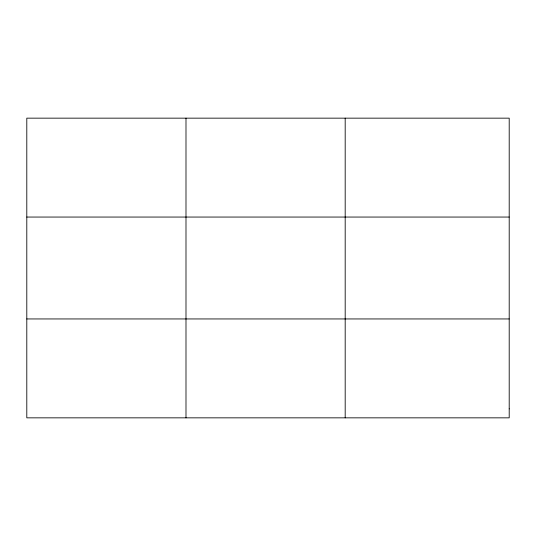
<?xml version="1.0" encoding="UTF-8"?>
<svg xmlns="http://www.w3.org/2000/svg" width="536" height="536" viewBox="0 0 536 536"><rect width="100%" height="100%" fill="white"/><g stroke="black" fill="none" stroke-linecap="round" stroke-linejoin="round"><path stroke-width="0.8" d="M185.992 118.154L185.992 417.846M345.184 118.154L345.184 417.846M26.8 217.053L509.2 217.053M26.8 318.947L509.2 318.947M509.2 408.854L509.2 417.846L26.8 417.846L26.8 118.154L509.2 118.154L509.2 408.854"/></g></svg>
